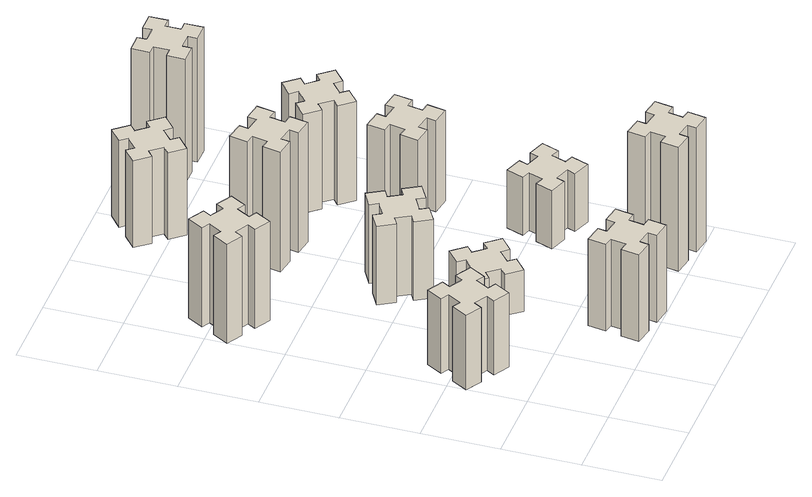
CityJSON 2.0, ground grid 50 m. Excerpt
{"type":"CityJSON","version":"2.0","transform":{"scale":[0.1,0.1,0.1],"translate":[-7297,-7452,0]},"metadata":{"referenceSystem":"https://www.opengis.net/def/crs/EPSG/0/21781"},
"CityObjects":{
"building1":{"type":"Building","attributes":{"class":"1000","function":"1000","usage":"1000","yearOfConstruction":2016,"roofType":"1000","measuredHeight":54,"storeysAboveGround":30,"storeysBelowGround":0},"geometry":[{"type":"Solid","lod":"1","boundaries":[[[[0,1,2,3,4,5,6,7,8,9,10,11,12,13,14,15,16,17,18,19]],[[17,16,20,21]],[[16,15,22,20]],[[15,14,23,22]],[[14,13,24,23]],[[13,12,25,24]],[[12,11,26,25]],[[11,10,27,26]],[[10,9,28,27]],[[9,8,29,28]],[[8,7,30,29]],[[7,6,31,30]],[[6,5,32,31]],[[5,4,33,32]],[[4,3,34,33]],[[3,2,35,34]],[[2,1,36,35]],[[1,0,37,36]],[[0,19,38,37]],[[19,18,39,38]],[[18,17,21,39]],[[24,25,26,27,28,29,30,31,32,33,34,35,36,37,38,39,21,20,22,23]]]]}]},
"building2":{"type":"Building","attributes":{"class":"1000","function":"1000","usage":"1000","yearOfConstruction":2016,"roofType":"1000","measuredHeight":72,"storeysAboveGround":30,"storeysBelowGround":0},"geometry":[{"type":"Solid","lod":"1","boundaries":[[[[40,41,42,43,44,45,46,47,48,49,50,51,52,53,54,55,56,57,58,59]],[[57,56,60,61]],[[56,55,62,60]],[[55,54,63,62]],[[54,53,64,63]],[[53,52,65,64]],[[52,51,66,65]],[[51,50,67,66]],[[50,49,68,67]],[[49,48,69,68]],[[48,47,70,69]],[[47,46,71,70]],[[46,45,72,71]],[[45,44,73,72]],[[44,43,74,73]],[[43,42,75,74]],[[42,41,76,75]],[[41,40,77,76]],[[40,59,78,77]],[[59,58,79,78]],[[58,57,61,79]],[[64,65,66,67,68,69,70,71,72,73,74,75,76,77,78,79,61,60,62,63]]]]}]},
"building3":{"type":"Building","attributes":{"class":"1000","function":"1000","usage":"1000","yearOfConstruction":2016,"roofType":"1000","measuredHeight":63,"storeysAboveGround":30,"storeysBelowGround":0},"geometry":[{"type":"Solid","lod":"1","boundaries":[[[[80,81,82,83,84,85,86,87,88,89,90,91,92,93,94,95,96,97,98,99]],[[97,96,100,101]],[[96,95,102,100]],[[95,94,103,102]],[[94,93,104,103]],[[93,92,105,104]],[[92,91,106,105]],[[91,90,107,106]],[[90,89,108,107]],[[89,88,109,108]],[[88,87,110,109]],[[87,86,111,110]],[[86,85,112,111]],[[85,84,113,112]],[[84,83,114,113]],[[83,82,115,114]],[[82,81,116,115]],[[81,80,117,116]],[[80,99,118,117]],[[99,98,119,118]],[[98,97,101,119]],[[104,105,106,107,108,109,110,111,112,113,114,115,116,117,118,119,101,100,102,103]]]]}]},
"building4":{"type":"Building","attributes":{"class":"1000","function":"1000","usage":"1000","yearOfConstruction":2016,"roofType":"1000","measuredHeight":30,"storeysAboveGround":30,"storeysBelowGround":0},"geometry":[{"type":"Solid","lod":"1","boundaries":[[[[120,121,122,123,124,125,126,127,128,129,130,131,132,133,134,135,136,137,138,139]],[[137,136,140,141]],[[136,135,142,140]],[[135,134,143,142]],[[134,133,144,143]],[[133,132,145,144]],[[132,131,146,145]],[[131,130,147,146]],[[130,129,148,147]],[[129,128,149,148]],[[128,127,150,149]],[[127,126,151,150]],[[126,125,152,151]],[[125,124,153,152]],[[124,123,154,153]],[[123,122,155,154]],[[122,121,156,155]],[[121,120,157,156]],[[120,139,158,157]],[[139,138,159,158]],[[138,137,141,159]],[[144,145,146,147,148,149,150,151,152,153,154,155,156,157,158,159,141,140,142,143]]]]}]},
"building5":{"type":"Building","attributes":{"class":"1000","function":"1000","usage":"1000","yearOfConstruction":2016,"roofType":"1000","measuredHeight":57,"storeysAboveGround":30,"storeysBelowGround":0},"geometry":[{"type":"Solid","lod":"1","boundaries":[[[[160,161,162,163,164,165,166,167,168,169,170,171,172,173,174,175,176,177,178,179]],[[177,176,180,181]],[[176,175,182,180]],[[175,174,183,182]],[[174,173,184,183]],[[173,172,185,184]],[[172,171,186,185]],[[171,170,187,186]],[[170,169,188,187]],[[169,168,189,188]],[[168,167,190,189]],[[167,166,191,190]],[[166,165,192,191]],[[165,164,193,192]],[[164,163,194,193]],[[163,162,195,194]],[[162,161,196,195]],[[161,160,197,196]],[[160,179,198,197]],[[179,178,199,198]],[[178,177,181,199]],[[184,185,186,187,188,189,190,191,192,193,194,195,196,197,198,199,181,180,182,183]]]]}]},
"building6":{"type":"Building","attributes":{"class":"1000","function":"1000","usage":"1000","yearOfConstruction":2016,"roofType":"1000","measuredHeight":87,"storeysAboveGround":30,"storeysBelowGround":0},"geometry":[{"type":"Solid","lod":"1","boundaries":[[[[200,201,202,203,204,205,206,207,208,209,210,211,212,213,214,215,216,217,218,219]],[[217,216,220,221]],[[216,215,222,220]],[[215,214,223,222]],[[214,213,224,223]],[[213,212,225,224]],[[212,211,226,225]],[[211,210,227,226]],[[210,209,228,227]],[[209,208,229,228]],[[208,207,230,229]],[[207,206,231,230]],[[206,205,232,231]],[[205,204,233,232]],[[204,203,234,233]],[[203,202,235,234]],[[202,201,236,235]],[[201,200,237,236]],[[200,219,238,237]],[[219,218,239,238]],[[218,217,221,239]],[[224,225,226,227,228,229,230,231,232,233,234,235,236,237,238,239,221,220,222,223]]]]}]},
"building7":{"type":"Building","attributes":{"class":"1000","function":"1000","usage":"1000","yearOfConstruction":2016,"roofType":"1000","measuredHeight":90,"storeysAboveGround":30,"storeysBelowGround":0},"geometry":[{"type":"Solid","lod":"1","boundaries":[[[[240,241,242,243,244,245,246,247,248,249,250,251,252,253,254,255,256,257,258,259]],[[257,256,260,261]],[[256,255,262,260]],[[255,254,263,262]],[[254,253,264,263]],[[253,252,265,264]],[[252,251,266,265]],[[251,250,267,266]],[[250,249,268,267]],[[249,248,269,268]],[[248,247,270,269]],[[247,246,271,270]],[[246,245,272,271]],[[245,244,273,272]],[[244,243,274,273]],[[243,242,275,274]],[[242,241,276,275]],[[241,240,277,276]],[[240,259,278,277]],[[259,258,279,278]],[[258,257,261,279]],[[264,265,266,267,268,269,270,271,272,273,274,275,276,277,278,279,261,260,262,263]]]]}]},
"building8":{"type":"Building","attributes":{"class":"1000","function":"1000","usage":"1000","yearOfConstruction":2016,"roofType":"1000","measuredHeight":63,"storeysAboveGround":30,"storeysBelowGround":0},"geometry":[{"type":"Solid","lod":"1","boundaries":[[[[280,281,282,283,284,285,286,287,288,289,290,291,292,293,294,295,296,297,298,299]],[[297,296,300,301]],[[296,295,302,300]],[[295,294,303,302]],[[294,293,304,303]],[[293,292,305,304]],[[292,291,306,305]],[[291,290,307,306]],[[290,289,308,307]],[[289,288,309,308]],[[288,287,310,309]],[[287,286,311,310]],[[286,285,312,311]],[[285,284,313,312]],[[284,283,314,313]],[[283,282,315,314]],[[282,281,316,315]],[[281,280,317,316]],[[280,299,318,317]],[[299,298,319,318]],[[298,297,301,319]],[[304,305,306,307,308,309,310,311,312,313,314,315,316,317,318,319,301,300,302,303]]]]}]},
"building9":{"type":"Building","attributes":{"class":"1000","function":"1000","usage":"1000","yearOfConstruction":2016,"roofType":"1000","measuredHeight":42,"storeysAboveGround":30,"storeysBelowGround":0},"geometry":[{"type":"Solid","lod":"1","boundaries":[[[[320,321,322,323,324,325,326,327,328,329,330,331,332,333,334,335,336,337,338,339]],[[337,336,340,341]],[[336,335,342,340]],[[335,334,343,342]],[[334,333,344,343]],[[333,332,345,344]],[[332,331,346,345]],[[331,330,347,346]],[[330,329,348,347]],[[329,328,349,348]],[[328,327,350,349]],[[327,326,351,350]],[[326,325,352,351]],[[325,324,353,352]],[[324,323,354,353]],[[323,322,355,354]],[[322,321,356,355]],[[321,320,357,356]],[[320,339,358,357]],[[339,338,359,358]],[[338,337,341,359]],[[344,345,346,347,348,349,350,351,352,353,354,355,356,357,358,359,341,340,342,343]]]]}]},
"building10":{"type":"Building","attributes":{"class":"1000","function":"1000","usage":"1000","yearOfConstruction":2016,"roofType":"1000","measuredHeight":66,"storeysAboveGround":30,"storeysBelowGround":0},"geometry":[{"type":"Solid","lod":"1","boundaries":[[[[360,361,362,363,364,365,366,367,368,369,370,371,372,373,374,375,376,377,378,379]],[[377,376,380,381]],[[376,375,382,380]],[[375,374,383,382]],[[374,373,384,383]],[[373,372,385,384]],[[372,371,386,385]],[[371,370,387,386]],[[370,369,388,387]],[[369,368,389,388]],[[368,367,390,389]],[[367,366,391,390]],[[366,365,392,391]],[[365,364,393,392]],[[364,363,394,393]],[[363,362,395,394]],[[362,361,396,395]],[[361,360,397,396]],[[360,379,398,397]],[[379,378,399,398]],[[378,377,381,399]],[[384,385,386,387,388,389,390,391,392,393,394,395,396,397,398,399,381,380,382,383]]]]}]},
"building11":{"type":"Building","attributes":{"class":"1000","function":"1000","usage":"1000","yearOfConstruction":2016,"roofType":"1000","measuredHeight":72,"storeysAboveGround":30,"storeysBelowGround":0},"geometry":[{"type":"Solid","lod":"1","boundaries":[[[[400,401,402,403,404,405,406,407,408,409,410,411,412,413,414,415,416,417,418,419]],[[417,416,420,421]],[[416,415,422,420]],[[415,414,423,422]],[[414,413,424,423]],[[413,412,425,424]],[[412,411,426,425]],[[411,410,427,426]],[[410,409,428,427]],[[409,408,429,428]],[[408,407,430,429]],[[407,406,431,430]],[[406,405,432,431]],[[405,404,433,432]],[[404,403,434,433]],[[403,402,435,434]],[[402,401,436,435]],[[401,400,437,436]],[[400,419,438,437]],[[419,418,439,438]],[[418,417,421,439]],[[424,425,426,427,428,429,430,431,432,433,434,435,436,437,438,439,421,420,422,423]]]]}]},
"building12":{"type":"Building","attributes":{"class":"1000","function":"1000","usage":"1000","yearOfConstruction":2016,"roofType":"1000","measuredHeight":90,"storeysAboveGround":30,"storeysBelowGround":0},"geometry":[{"type":"Solid","lod":"1","boundaries":[[[[440,441,442,443,444,445,446,447,448,449,450,451,452,453,454,455,456,457,458,459]],[[457,456,460,461]],[[456,455,462,460]],[[455,454,463,462]],[[454,453,464,463]],[[453,452,465,464]],[[452,451,466,465]],[[451,450,467,466]],[[450,449,468,467]],[[449,448,469,468]],[[448,447,470,469]],[[447,446,471,470]],[[446,445,472,471]],[[445,444,473,472]],[[444,443,474,473]],[[443,442,475,474]],[[442,441,476,475]],[[441,440,477,476]],[[440,459,478,477]],[[459,458,479,478]],[[458,457,461,479]],[[464,465,466,467,468,469,470,471,472,473,474,475,476,477,478,479,461,460,462,463]]]]}]}
},
"vertices":[
[306,847,0],[356,934,0],[408,904,0],[468,1008,0],[364,1068,0],[334,1016,0],[247,1066,0],[277,1118,0],[173,1178,0],[113,1074,0],[165,1044,0],[115,957,0],[63,987,0],[3,883,0],[107,823,0],[137,875,0],[224,825,0],[194,773,0],[298,713,0],[358,817,0],[224,825,540],[194,773,540],[137,875,540],[107,823,540],[3,883,540],[63,987,540],[115,957,540],[165,1044,540],[113,1074,540],[173,1178,540],[277,1118,540],[247,1066,540],[334,1016,540],[364,1068,540],[468,1008,540],[408,904,540],[356,934,540],[306,847,540],[358,817,540],[298,713,540],
[306,2327,0],[356,2414,0],[408,2384,0],[468,2488,0],[364,2548,0],[334,2496,0],[247,2546,0],[277,2598,0],[173,2658,0],[113,2554,0],[165,2524,0],[115,2437,0],[63,2467,0],[3,2363,0],[107,2303,0],[137,2355,0],[224,2305,0],[194,2253,0],[298,2193,0],[358,2297,0],[224,2305,720],[194,2253,720],[137,2355,720],[107,2303,720],[3,2363,720],[63,2467,720],[115,2437,720],[165,2524,720],[113,2554,720],[173,2658,720],[277,2598,720],[247,2546,720],[334,2496,720],[364,2548,720],[468,2488,720],[408,2384,720],[356,2414,720],[306,2327,720],[358,2297,720],[298,2193,720],
[876,274,0],[858,175,0],[799,186,0],[778,67,0],[897,47,0],[907,106,0],[1005,88,0],[995,29,0],[1113,8,0],[1134,127,0],[1075,137,0],[1092,235,0],[1151,225,0],[1172,343,0],[1054,364,0],[1044,305,0],[945,322,0],[956,381,0],[837,402,0],[817,284,0],[945,322,630],[956,381,630],[1044,305,630],[1054,364,630],[1172,343,630],[1151,225,630],[1092,235,630],[1075,137,630],[1134,127,630],[1113,8,630],[995,29,630],[1005,88,630],[907,106,630],[897,47,630],[778,67,630],[799,186,630],[858,175,630],[876,274,630],[817,284,630],[837,402,630],
[908,929,0],[984,993,0],[1023,947,0],[1115,1024,0],[1038,1116,0],[992,1078,0],[927,1154,0],[973,1193,0],[896,1285,0],[804,1208,0],[843,1162,0],[766,1097,0],[728,1143,0],[636,1066,0],[713,974,0],[759,1013,0],[823,936,0],[777,898,0],[854,806,0],[946,883,0],[823,936,300],[777,898,300],[759,1013,300],[713,974,300],[636,1066,300],[728,1143,300],[766,1097,300],[843,1162,300],[804,1208,300],[896,1285,300],[973,1193,300],[927,1154,300],[992,1078,300],[1038,1116,300],[1115,1024,300],[1023,947,300],[984,993,300],[908,929,300],[946,883,300],[854,806,300],
[755,1574,0],[805,1487,0],[753,1457,0],[813,1353,0],[917,1413,0],[887,1465,0],[974,1515,0],[1004,1463,0],[1108,1523,0],[1048,1627,0],[996,1597,0],[946,1684,0],[998,1714,0],[938,1818,0],[834,1758,0],[864,1706,0],[777,1656,0],[747,1708,0],[643,1648,0],[703,1544,0],[777,1656,570],[747,1708,570],[864,1706,570],[834,1758,570],[938,1818,570],[998,1714,570],[946,1684,570],[996,1597,570],[1048,1627,570],[1108,1523,570],[1004,1463,570],[974,1515,570],[887,1465,570],[917,1413,570],[813,1353,570],[753,1457,570],[805,1487,570],[755,1574,570],[703,1544,570],[643,1648,570],
[876,2494,0],[858,2395,0],[799,2406,0],[778,2287,0],[897,2267,0],[907,2326,0],[1005,2308,0],[995,2249,0],[1113,2228,0],[1134,2347,0],[1075,2357,0],[1092,2455,0],[1151,2445,0],[1172,2563,0],[1054,2584,0],[1044,2525,0],[945,2542,0],[956,2601,0],[837,2622,0],[817,2504,0],[945,2542,870],[956,2601,870],[1044,2525,870],[1054,2584,870],[1172,2563,870],[1151,2445,870],[1092,2455,870],[1075,2357,870],[1134,2347,870],[1113,2228,870],[995,2249,870],[1005,2308,870],[907,2326,870],[897,2267,870],[778,2287,870],[799,2406,870],[858,2395,870],[876,2494,870],[817,2504,870],[837,2622,870],
[1784,305,0],[1685,322,0],[1696,381,0],[1577,402,0],[1557,284,0],[1616,274,0],[1598,175,0],[1539,186,0],[1518,67,0],[1637,47,0],[1647,106,0],[1745,88,0],[1735,29,0],[1853,8,0],[1874,127,0],[1815,137,0],[1832,235,0],[1891,225,0],[1912,343,0],[1794,364,0],[1832,235,900],[1891,225,900],[1815,137,900],[1874,127,900],[1853,8,900],[1735,29,900],[1745,88,900],[1647,106,900],[1637,47,900],[1518,67,900],[1539,186,900],[1598,175,900],[1616,274,900],[1557,284,900],[1577,402,900],[1696,381,900],[1685,322,900],[1784,305,900],[1794,364,900],[1912,343,900],
[1092,3198,0],[1027,3274,0],[1073,3313,0],[996,3405,0],[904,3328,0],[943,3282,0],[866,3217,0],[828,3263,0],[736,3186,0],[813,3094,0],[859,3133,0],[923,3056,0],[877,3018,0],[954,2926,0],[1046,3003,0],[1008,3049,0],[1084,3113,0],[1123,3067,0],[1215,3144,0],[1138,3236,0],[1084,3113,630],[1123,3067,630],[1008,3049,630],[1046,3003,630],[954,2926,630],[877,3018,630],[923,3056,630],[859,3133,630],[813,3094,630],[736,3186,630],[828,3263,630],[866,3217,630],[943,3282,630],[904,3328,630],[996,3405,630],[1073,3313,630],[1027,3274,630],[1092,3198,630],[1138,3236,630],[1215,3144,630],
[1631,859,0],[1725,825,0],[1704,769,0],[1817,727,0],[1858,840,0],[1802,861,0],[1836,955,0],[1892,934,0],[1933,1047,0],[1820,1088,0],[1800,1032,0],[1706,1066,0],[1727,1122,0],[1614,1163,0],[1573,1050,0],[1629,1030,0],[1595,936,0],[1539,957,0],[1497,844,0],[1610,803,0],[1595,936,420],[1539,957,420],[1629,1030,420],[1573,1050,420],[1614,1163,420],[1727,1122,420],[1706,1066,420],[1800,1032,420],[1820,1088,420],[1933,1047,420],[1892,934,420],[1836,955,420],[1802,861,420],[1858,840,420],[1817,727,420],[1704,769,420],[1725,825,420],[1631,859,420],[1610,803,420],[1497,844,420],
[1547,1686,0],[1645,1668,0],[1635,1609,0],[1753,1588,0],[1774,1707,0],[1715,1717,0],[1732,1815,0],[1791,1805,0],[1812,1923,0],[1694,1944,0],[1684,1885,0],[1585,1902,0],[1596,1961,0],[1477,1982,0],[1457,1864,0],[1516,1854,0],[1498,1755,0],[1439,1766,0],[1418,1647,0],[1537,1627,0],[1498,1755,660],[1439,1766,660],[1516,1854,660],[1457,1864,660],[1477,1982,660],[1596,1961,660],[1585,1902,660],[1684,1885,660],[1694,1944,660],[1812,1923,660],[1791,1805,660],[1732,1815,660],[1715,1717,660],[1774,1707,660],[1753,1588,660],[1635,1609,660],[1645,1668,660],[1547,1686,660],[1537,1627,660],[1418,1647,660],
[1499,2293,0],[1563,2216,0],[1517,2178,0],[1594,2086,0],[1686,2163,0],[1648,2209,0],[1724,2273,0],[1763,2227,0],[1855,2304,0],[1778,2396,0],[1732,2358,0],[1667,2434,0],[1713,2473,0],[1636,2565,0],[1544,2488,0],[1583,2442,0],[1506,2377,0],[1468,2423,0],[1376,2346,0],[1453,2254,0],[1506,2377,720],[1468,2423,720],[1583,2442,720],[1544,2488,720],[1636,2565,720],[1713,2473,720],[1667,2434,720],[1732,2358,720],[1778,2396,720],[1855,2304,720],[1763,2227,720],[1724,2273,720],[1648,2209,720],[1686,2163,720],[1594,2086,720],[1517,2178,720],[1563,2216,720],[1499,2293,720],[1453,2254,720],[1376,2346,720],
[1565,3155,0],[1665,3155,0],[1665,3095,0],[1785,3095,0],[1785,3215,0],[1725,3215,0],[1725,3315,0],[1785,3315,0],[1785,3435,0],[1665,3435,0],[1665,3375,0],[1565,3375,0],[1565,3435,0],[1445,3435,0],[1445,3315,0],[1505,3315,0],[1505,3215,0],[1445,3215,0],[1445,3095,0],[1565,3095,0],[1505,3215,900],[1445,3215,900],[1505,3315,900],[1445,3315,900],[1445,3435,900],[1565,3435,900],[1565,3375,900],[1665,3375,900],[1665,3435,900],[1785,3435,900],[1785,3315,900],[1725,3315,900],[1725,3215,900],[1785,3215,900],[1785,3095,900],[1665,3095,900],[1665,3155,900],[1565,3155,900],[1565,3095,900],[1445,3095,900]
]}
